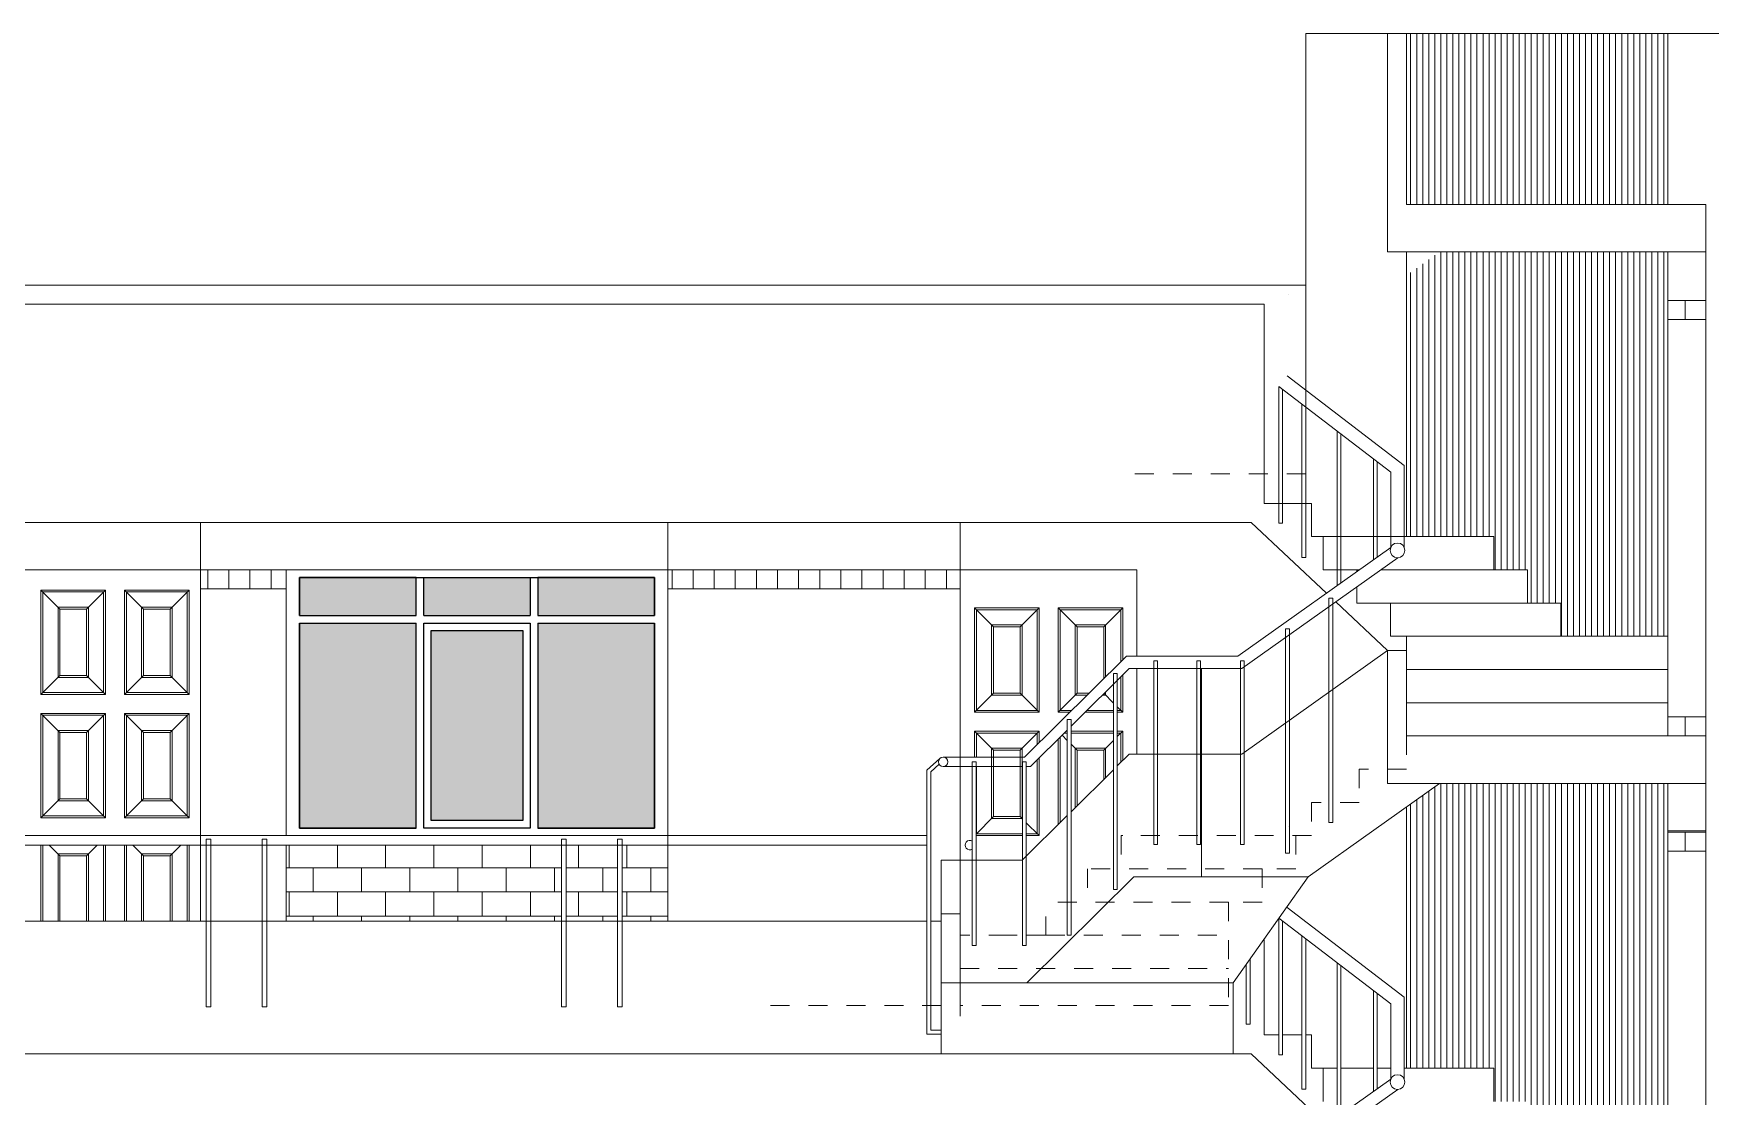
# Model space of a CAD drawing. Header units: millimetres. Extents: x 2178 to 2304, y 1220 to 1359.
# Drawn here: x 2271.5 to 2280.33, y 1240.53 to 1246.13 of the extents above; entities that cross this region are included whole.
import ezdxf

# ---------------------------------------------------------------- set-up
doc = ezdxf.new("R2010")
doc.units = ezdxf.units.MM
doc.linetypes.add('HIDDEN2', pattern=[0.1875, 0.125, -0.0625])
doc.layers.get('0').update_dxf_attribs({"lineweight": 0})
for name, color, linetype, lineweight in [('Pluma 0.10', 252, 'Continuous', 0), ('PLUMA 7', 10, 'Continuous', 0), ('Proy. Volado', 150, 'HIDDEN2', 5), ('VIDRIOS', 250, 'Continuous', 5)]:
    doc.layers.add(name, color=color, linetype=linetype, lineweight=lineweight)
doc.layers.add('Vidrio', color=150, linetype='Continuous')
pattern_1 = [(90, (1087.046287, -584.65824), (-0.03175, 2e-18), [])]

msp = doc.modelspace()

# ---------------------------------------------------------------- hatches: boundary and pattern name
at = {"layer": 'Pluma 0.10'}
h = msp.add_hatch(dxfattribs=at)
h.set_pattern_fill('LINE', color=256, scale=0.01, angle=90)
h.set_pattern_definition(pattern_1)
h.paths.add_polyline_path([(2280.1045, 1245.2296), (2280.1045, 1246.1296), (2278.7295, 1246.1296), (2278.7295, 1245.2296)])
h = msp.add_hatch(dxfattribs=at)
h.set_pattern_fill('LINE', color=256, scale=0.01, angle=90)
h.set_pattern_definition(pattern_1)
h.paths.add_polyline_path([(2278.7295, 1244.8564), (2278.9029, 1244.9796), (2280.1045, 1244.9796), (2280.1045, 1242.9546), (2279.5423, 1242.9546), (2279.5423, 1243.1296), (2279.3655, 1243.1296), (2279.3655, 1243.3046), (2279.1888, 1243.3046), (2279.1888, 1243.4796), (2278.7295, 1243.4796)])
h = msp.add_hatch(dxfattribs=at)
h.set_pattern_fill('LINE', color=256, scale=0.035, angle=90)
h.set_pattern_definition([(90, (1087.04629, -584.65824), (-0.111125, 7e-18), [])])
h.paths.add_polyline_path([(2280.3045, 1244.7237), (2280.1045, 1244.7237), (2280.1045, 1244.6237), (2280.3045, 1244.6237)])
h.paths.add_polyline_path([(2280.7045, 1244.7237), (2280.3545, 1244.7237), (2280.3545, 1244.6237), (2280.7045, 1244.6237)])
h.paths.add_polyline_path([(2282.1545, 1244.7237), (2281.6045, 1244.7237), (2281.6045, 1244.6237), (2282.1545, 1244.6237)])
h.paths.add_polyline_path([(2286.0045, 1244.7237), (2284.1045, 1244.7237), (2284.1045, 1244.6237), (2286.0045, 1244.6237)])
h = msp.add_hatch(dxfattribs=at)
h.set_pattern_fill('LINE', color=256, scale=0.035, angle=90)
h.set_pattern_definition([(90, (1087.04629, -581.85824), (-0.111125, 7e-18), [])])
h.paths.add_polyline_path([(2261.6995, 1243.3046), (2260.8323, 1243.3046), (2260.7258, 1243.2046), (2261.6995, 1243.2046)])
h.paths.add_polyline_path([(2263.6295, 1243.3046), (2262.6295, 1243.3046), (2262.6295, 1243.2046), (2263.6295, 1243.2046)])
h.paths.add_polyline_path([(2267.9795, 1243.3046), (2266.2295, 1243.3046), (2266.2295, 1243.2046), (2267.9795, 1243.2046)])
h.paths.add_polyline_path([(2272.8295, 1243.3046), (2272.3795, 1243.3046), (2272.3795, 1243.2046), (2272.8295, 1243.2046)])
h.paths.add_polyline_path([(2276.3795, 1243.3046), (2274.8393, 1243.3046), (2274.8393, 1243.2046), (2276.3795, 1243.2046)])
h = msp.add_hatch(dxfattribs=at)
h.set_pattern_fill('LINE', color=256, scale=0.035, angle=90)
h.set_pattern_definition([(90, (1087.04629, -586.85235), (-0.111125, 7e-18), [])])
h.paths.add_polyline_path([(2280.3045, 1242.5296), (2280.1045, 1242.5296), (2280.1045, 1242.4296), (2280.3045, 1242.4296)])
h.paths.add_polyline_path([(2280.7045, 1242.5296), (2280.3545, 1242.5296), (2280.3545, 1242.4296), (2280.7045, 1242.4296)])
h.paths.add_polyline_path([(2282.1545, 1242.5296), (2281.6045, 1242.5296), (2281.6045, 1242.4296), (2282.1545, 1242.4296)])
h.paths.add_polyline_path([(2286.0045, 1242.5296), (2284.1045, 1242.5296), (2284.1045, 1242.4296), (2286.0045, 1242.4296)])
h = msp.add_hatch(dxfattribs=at)
h.set_pattern_fill('LINE', color=256, scale=0.01, angle=90)
h.set_pattern_definition([(90, (1087.046287, -587.45824), (-0.03175, 2e-18), [])])
h.paths.add_polyline_path([(2278.7295, 1242.0564), (2278.9029, 1242.1796), (2280.1045, 1242.1796), (2280.1045, 1240.1546), (2279.5423, 1240.1546), (2279.5423, 1240.3296), (2279.3655, 1240.3296), (2279.3655, 1240.5046), (2279.1888, 1240.5046), (2279.1888, 1240.6796), (2278.7295, 1240.6796)])
h = msp.add_hatch(dxfattribs=at)
h.set_pattern_fill('BRICK', color=256, scale=0.02)
h.set_pattern_definition([(0, (1087.04629, -581.85824), (0, 0.127), []), (90, (1087.04629, -581.85824), (-0.254, 2e-17), [0.127, -0.127]), (90, (1087.17329, -581.85824), (-0.254, 2e-17), [-0.127, 0.127])])
h.paths.add_polyline_path([(2264.4825, 1241.8546), (2263.6295, 1241.8546), (2263.6295, 1241.4546), (2264.4825, 1241.4546)])
h.paths.add_polyline_path([(2264.7766, 1241.8546), (2264.5072, 1241.8546), (2264.5072, 1241.4546), (2264.7766, 1241.4546)])
h.paths.add_polyline_path([(2266.2295, 1241.8546), (2264.8013, 1241.8546), (2264.8013, 1241.4546), (2266.2295, 1241.4546)])
h.paths.add_polyline_path([(2270.3332, 1241.8546), (2269.1295, 1241.8546), (2269.1295, 1241.4546), (2269.5045, 1241.4546), (2270.3332, 1241.4546)])
h.paths.add_polyline_path([(2270.6273, 1241.8546), (2270.3579, 1241.8546), (2270.3579, 1241.4546), (2270.6273, 1241.4546)])
h.paths.add_polyline_path([(2271.0795, 1241.8546), (2270.652, 1241.8546), (2270.652, 1241.4546), (2271.0795, 1241.4546)])
h.paths.add_polyline_path([(2274.2795, 1241.8546), (2272.8295, 1241.8546), (2272.8295, 1241.4546), (2274.2795, 1241.4546)])
h.paths.add_polyline_path([(2274.5736, 1241.8546), (2274.3042, 1241.8546), (2274.3042, 1241.4546), (2274.5736, 1241.4546)])
h.paths.add_polyline_path([(2274.8393, 1241.8546), (2274.5983, 1241.8546), (2274.5983, 1241.4546), (2274.8393, 1241.4546)])
h = msp.add_hatch(dxfattribs=at)
h.set_pattern_fill('LINE', color=256, scale=0.035, angle=90)
h.set_pattern_definition([(90, (1087.04629, -587.45824), (-0.111125, 7e-18), [])])
h.paths.add_polyline_path([(2280.3045, 1241.9237), (2280.1045, 1241.9237), (2280.1045, 1241.8237), (2280.3045, 1241.8237)])
h.paths.add_polyline_path([(2280.7045, 1241.9237), (2280.3545, 1241.9237), (2280.3545, 1241.8237), (2280.7045, 1241.8237)])
h.paths.add_polyline_path([(2282.1545, 1241.9237), (2281.6045, 1241.9237), (2281.6045, 1241.8237), (2282.1545, 1241.8237)])
h.paths.add_polyline_path([(2286.0045, 1241.9237), (2284.1045, 1241.9237), (2284.1045, 1241.8237), (2286.0045, 1241.8237)])
at = {"layer": 'VIDRIOS'}
h = msp.add_hatch(color=256, dxfattribs=at)
h.set_gradient(color1=(157, 154, 158), rotation=45, one_color=1, tint=1, name='HEMISPHERICAL')
h.paths.add_polyline_path([(2273.5138, 1243.0246), (2272.8994, 1243.0246), (2272.8994, 1241.9446), (2273.5138, 1241.9446)])
h.paths.add_polyline_path([(2273.5138, 1243.2646), (2272.8994, 1243.2646), (2272.8994, 1243.0646), (2273.5138, 1243.0646)])
h.paths.add_polyline_path([(2274.1151, 1243.2646), (2273.5538, 1243.2646), (2273.5538, 1243.0646), (2274.1151, 1243.0646)])
h.paths.add_polyline_path([(2274.0751, 1242.9846), (2273.5938, 1242.9846), (2273.5938, 1241.9846), (2274.0751, 1241.9846)])
h.paths.add_polyline_path([(2274.7694, 1243.0246), (2274.1551, 1243.0246), (2274.1551, 1241.9446), (2274.7694, 1241.9446)])
h.paths.add_polyline_path([(2274.7694, 1243.2646), (2274.1551, 1243.2646), (2274.1551, 1243.0646), (2274.7694, 1243.0646)])

# ---------------------------------------------------------------- linework, layer by layer
for points in [[(2278.7295, 1244.9796), (2278.7295, 1243.4796)], [(2280.1045, 1244.9796), (2280.1045, 1242.4296)], [(2280.3045, 1244.9796), (2280.3045, 1242.4296)], [(2277.9795, 1244.7046), (2269.5045, 1244.7046)], [(2277.9795, 1244.7046), (2277.9795, 1243.6546)], [(2278.7175, 1243.8546), (2278.1001, 1244.327)], [(2278.646, 1243.8192), (2278.0567, 1244.2702)], [(2278.0569, 1244.27), (2278.0569, 1243.55), (2278.0769, 1243.55), (2278.0769, 1244.2547)], [(2278.1783, 1244.1772), (2278.1783, 1243.3693), (2278.1983, 1243.3693), (2278.1983, 1244.1619)], [(2278.3634, 1244.0355), (2278.3634, 1243.221)], [(2278.3834, 1243.2352), (2278.3834, 1244.0202)], [(2278.5549, 1243.889), (2278.5549, 1243.357)], [(2278.5749, 1243.3712), (2278.5749, 1243.8737)], [(2278.646, 1243.4217), (2278.646, 1243.8192)], [(2278.7175, 1243.4217), (2278.7175, 1243.8546)], [(2277.9795, 1243.6546), (2278.2295, 1243.6546)], [(2278.2295, 1243.6546), (2278.2295, 1243.4796)], [(2277.9103, 1243.5546), (2269.5045, 1243.5546)], [(2272.3795, 1243.5546), (2272.3795, 1241.4546)], [(2274.8393, 1243.5546), (2274.8393, 1241.4546)], [(2278.3078, 1243.1815), (2277.9103, 1243.5546)], [(2278.2295, 1243.4796), (2279.1888, 1243.4796)], [(2278.2907, 1243.3046), (2278.2907, 1243.4796)], [(2278.2907, 1243.4796), (2278.2907, 1243.3046)], [(2279.1888, 1243.4796), (2279.1888, 1243.3046)], [(2277.8409, 1242.8498), (2278.646, 1243.4217)], [(2277.8619, 1242.7842), (2278.684, 1243.3683)], [(2272.3795, 1243.3046), (2272.3795, 1241.9046)], [(2272.8295, 1243.3046), (2272.8295, 1241.9046)], [(2274.8393, 1243.3046), (2274.8393, 1241.9046)], [(2278.2907, 1243.3046), (2278.4811, 1243.3046)], [(2278.4675, 1243.2949), (2278.4675, 1243.3046)], [(2278.5943, 1243.3046), (2279.3655, 1243.3046)], [(2279.3655, 1243.3046), (2279.3655, 1243.1296)], [(2278.4675, 1243.1296), (2278.4675, 1243.2145)], [(2278.3206, 1242.1218), (2278.3206, 1243.1499)], [(2278.3406, 1242.1218), (2278.3406, 1243.1552)], [(2278.6295, 1242.8796), (2278.3566, 1243.1357)], [(2278.4675, 1243.1296), (2279.5423, 1243.1296)], [(2278.6443, 1242.9546), (2278.6443, 1243.1296)], [(2279.5423, 1243.1296), (2279.5423, 1242.9546)], [(2278.6443, 1242.9546), (2280.1045, 1242.9546)], [(2278.7295, 1242.8796), (2278.7295, 1242.9546)], [(2276.2893, 1242.3181), (2276.7168, 1242.3181), (2277.2538, 1242.8498), (2277.8409, 1242.8498)], [(2277.8619, 1242.3342), (2278.6295, 1242.8796)], [(2276.9627, 1242.4805), (2277.2691, 1242.7842)], [(2277.2691, 1242.7842), (2277.8619, 1242.7842)], [(2277.6496, 1242.7842), (2277.6496, 1241.6884)], [(2278.7295, 1242.7796), (2280.1045, 1242.7796)], [(2278.7295, 1242.6046), (2280.1045, 1242.6046)], [(2276.7485, 1242.2681), (2276.9427, 1242.4607)], [(2276.2038, 1242.2488), (2276.2724, 1242.3116)], [(2277.2062, 1242.2718), (2277.2691, 1242.3342)], [(2277.2691, 1242.3342), (2277.8619, 1242.3342)], [(2276.2038, 1241.3267), (2276.2038, 1242.2488)], [(2276.2038, 1242.2488), (2276.2038, 1241.3267)], [(2276.2238, 1242.24), (2276.2679, 1242.2803)], [(2276.2238, 1241.3267), (2276.2238, 1242.24)], [(2276.2893, 1242.2681), (2276.7071, 1242.2681)], [(2276.3795, 1241.7759), (2276.3795, 1242.2681)], [(2276.7271, 1242.2681), (2276.7485, 1242.2681)], [(2276.9627, 1242.0305), (2277.1862, 1242.252)], [(2278.2115, 1241.6884), (2278.9029, 1242.1796)], [(2280.1045, 1242.1796), (2280.1045, 1239.6296)], [(2280.3045, 1242.1796), (2280.3045, 1239.6296)], [(2278.7295, 1242.0564), (2278.7295, 1240.6796)], [(2276.2795, 1241.7759), (2276.7059, 1241.7759), (2276.9427, 1242.0107)], [(2272.3795, 1241.8546), (2272.3795, 1241.4546)], [(2272.8295, 1241.8546), (2272.8295, 1241.4546)], [(2274.8393, 1241.8546), (2274.8393, 1241.4546)], [(2276.2795, 1241.7759), (2276.2795, 1240.7546)], [(2276.2795, 1241.1301), (2276.7295, 1241.1301), (2277.2927, 1241.6884)], [(2277.2927, 1241.6884), (2278.2115, 1241.6884)], [(2278.2115, 1241.6884), (2277.8155, 1241.1301)], [(2278.7175, 1241.0546), (2278.1001, 1241.527)], [(2276.2038, 1241.4546), (2269.5045, 1241.4546)], [(2276.2238, 1241.4546), (2276.2795, 1241.4546)], [(2278.646, 1241.0192), (2278.0567, 1241.4702)], [(2278.0569, 1241.47), (2278.0569, 1240.75), (2278.0769, 1240.75), (2278.0769, 1241.4547)], [(2276.2795, 1240.8592), (2276.2038, 1240.8592), (2276.2038, 1241.3267)], [(2276.2795, 1240.8792), (2276.2238, 1240.8792), (2276.2238, 1241.3267)], [(2277.9795, 1241.3613), (2277.9795, 1240.8546)], [(2278.1783, 1241.3772), (2278.1783, 1240.5693), (2278.1983, 1240.5693), (2278.1983, 1241.3619)], [(2277.8852, 1241.2285), (2277.8852, 1240.9111), (2277.9052, 1240.9111), (2277.9052, 1241.2567)], [(2278.3634, 1241.2355), (2278.3634, 1240.421)], [(2278.3834, 1240.4352), (2278.3834, 1241.2202)], [(2277.8155, 1241.1301), (2277.8155, 1240.7546)], [(2278.5549, 1241.089), (2278.5549, 1240.557)], [(2278.5749, 1240.5712), (2278.5749, 1241.0737)], [(2278.646, 1240.6217), (2278.646, 1241.0192)], [(2278.7175, 1240.6217), (2278.7175, 1241.0546)], [(2277.9795, 1240.8546), (2278.0569, 1240.8546)], [(2278.0769, 1240.8546), (2278.1783, 1240.8546)], [(2278.1983, 1240.8546), (2278.2295, 1240.8546)], [(2278.2295, 1240.8546), (2278.2295, 1240.6796)], [(2277.8155, 1240.7546), (2269.5045, 1240.7546)], [(2277.9103, 1240.7546), (2277.8155, 1240.7546)], [(2278.3078, 1240.3815), (2277.9103, 1240.7546)], [(2277.8409, 1240.0498), (2278.646, 1240.6217)], [(2278.2295, 1240.6796), (2278.3634, 1240.6796)], [(2278.2907, 1240.5046), (2278.2907, 1240.6796)], [(2278.2907, 1240.6796), (2278.2907, 1240.5046)], [(2278.3834, 1240.6796), (2278.5549, 1240.6796)], [(2278.5749, 1240.6796), (2278.646, 1240.6796)], [(2278.7175, 1240.6796), (2279.1888, 1240.6796)], [(2279.1888, 1240.6796), (2279.1888, 1240.5046)], [(2277.8619, 1239.9842), (2278.684, 1240.5683)]]:
    msp.add_lwpolyline(points)
for points in [[(2272.8295, 1243.3046), (2274.8393, 1243.3046), (2274.8393, 1241.9046), (2272.8295, 1241.9046)], [(2278.3406, 1243.1552), (2278.3206, 1243.1552), (2278.3206, 1241.9745), (2278.3406, 1241.9745)], [(2278.1126, 1242.9932), (2278.0926, 1242.9932), (2278.0926, 1241.8125), (2278.1126, 1241.8125)], [(2277.3985, 1241.8583), (2277.4185, 1241.8583), (2277.4185, 1242.8248), (2277.3985, 1242.8248)], [(2277.6242, 1241.8583), (2277.6442, 1241.8583), (2277.6442, 1242.8248), (2277.6242, 1242.8248)], [(2277.854, 1241.8583), (2277.874, 1241.8583), (2277.874, 1242.8248), (2277.854, 1242.8248)], [(2277.1862, 1241.6215), (2277.2062, 1241.6215), (2277.2062, 1242.7578), (2277.1862, 1242.7578)], [(2276.9427, 1241.3804), (2276.9627, 1241.3804), (2276.9627, 1242.5167), (2276.9427, 1242.5167)], [(2276.4425, 1241.3267), (2276.4625, 1241.3267), (2276.4625, 1242.2931), (2276.4425, 1242.2931)], [(2276.7071, 1241.3267), (2276.7271, 1241.3267), (2276.7271, 1242.2931), (2276.7071, 1242.2931)]]:
    msp.add_lwpolyline(points, close=True)
for centre, radius in [((2278.6817, 1243.4069), 0.0387), ((2276.2893, 1242.2931), 0.025), ((2278.6817, 1240.6069), 0.0387)]:
    msp.add_circle(centre, radius)
at = {"layer": 'Pluma 0.10'}
for p, q in [((2278.1062, 1244.7546), (2278.1062, 1244.7546)), ((2278.1062, 1244.7546), (2278.1062, 1244.7546)), ((2277.3095, 1243.3046), (2276.3795, 1243.3046)), ((2276.3795, 1243.3046), (2276.3795, 1240.9546)), ((2277.3095, 1243.3046), (2276.3795, 1243.3046)), ((2276.3795, 1243.3046), (2276.3795, 1241.7759)), ((2277.3095, 1242.8498), (2277.3095, 1243.3046)), ((2277.3095, 1242.8498), (2277.3095, 1243.3046)), ((2271.8786, 1243.1984), (2271.5386, 1243.1984)), ((2271.5386, 1243.1984), (2271.5386, 1242.6484)), ((2271.6386, 1243.0984), (2271.5386, 1243.1984)), ((2271.8786, 1243.1984), (2271.5386, 1243.1984)), ((2271.5386, 1243.1984), (2271.5386, 1242.6484)), ((2271.6386, 1243.0984), (2271.5386, 1243.1984)), ((2271.8686, 1243.1884), (2271.5486, 1243.1884)), ((2271.5486, 1243.1884), (2271.5486, 1242.6584)), ((2271.8686, 1243.1884), (2271.5486, 1243.1884)), ((2271.5486, 1243.1884), (2271.5486, 1242.6584)), ((2271.7786, 1243.0984), (2271.8786, 1243.1984)), ((2271.7786, 1243.0984), (2271.8786, 1243.1984)), ((2271.8686, 1242.6584), (2271.8686, 1243.1884)), ((2271.8686, 1242.6584), (2271.8686, 1243.1884)), ((2271.8786, 1242.6484), (2271.8786, 1243.1984)), ((2271.8786, 1243.1984), (2271.8786, 1243.1984)), ((2271.8786, 1242.6484), (2271.8786, 1243.1984)), ((2271.8786, 1243.1984), (2271.8786, 1243.1984)), ((2272.3186, 1243.1984), (2271.9786, 1243.1984)), ((2271.9786, 1243.1984), (2271.9786, 1242.6484)), ((2272.0786, 1243.0984), (2271.9786, 1243.1984)), ((2272.3186, 1243.1984), (2271.9786, 1243.1984)), ((2271.9786, 1243.1984), (2271.9786, 1242.6484)), ((2272.0786, 1243.0984), (2271.9786, 1243.1984)), ((2272.3086, 1243.1884), (2271.9886, 1243.1884)), ((2271.9886, 1243.1884), (2271.9886, 1242.6584)), ((2272.3086, 1243.1884), (2271.9886, 1243.1884)), ((2271.9886, 1243.1884), (2271.9886, 1242.6584)), ((2272.2186, 1243.0984), (2272.3186, 1243.1984)), ((2272.2186, 1243.0984), (2272.3186, 1243.1984)), ((2272.3086, 1242.6584), (2272.3086, 1243.1884)), ((2272.3086, 1242.6584), (2272.3086, 1243.1884)), ((2272.3186, 1242.6484), (2272.3186, 1243.1984)), ((2272.3186, 1243.1984), (2272.3186, 1243.1984)), ((2272.3186, 1242.6484), (2272.3186, 1243.1984)), ((2272.3186, 1243.1984), (2272.3186, 1243.1984)), ((2271.7886, 1243.1084), (2271.6286, 1243.1084)), ((2271.6286, 1243.1084), (2271.6286, 1242.7384)), ((2271.7886, 1243.1084), (2271.6286, 1243.1084)), ((2271.6286, 1243.1084), (2271.6286, 1242.7384)), ((2271.7786, 1243.0984), (2271.6386, 1243.0984)), ((2271.6386, 1243.0984), (2271.6386, 1242.7484)), ((2271.7786, 1243.0984), (2271.6386, 1243.0984)), ((2271.6386, 1243.0984), (2271.6386, 1242.7484)), ((2271.7786, 1242.7484), (2271.7786, 1243.0984)), ((2271.7786, 1242.7484), (2271.7786, 1243.0984)), ((2271.7886, 1242.7384), (2271.7886, 1243.1084)), ((2271.7886, 1242.7384), (2271.7886, 1243.1084)), ((2272.2286, 1243.1084), (2272.0686, 1243.1084)), ((2272.0686, 1243.1084), (2272.0686, 1242.7384)), ((2272.2286, 1243.1084), (2272.0686, 1243.1084)), ((2272.0686, 1243.1084), (2272.0686, 1242.7384)), ((2272.2186, 1243.0984), (2272.0786, 1243.0984)), ((2272.0786, 1243.0984), (2272.0786, 1242.7484)), ((2272.2186, 1243.0984), (2272.0786, 1243.0984)), ((2272.0786, 1243.0984), (2272.0786, 1242.7484)), ((2272.2186, 1242.7484), (2272.2186, 1243.0984)), ((2272.2186, 1242.7484), (2272.2186, 1243.0984)), ((2272.2286, 1242.7384), (2272.2286, 1243.1084)), ((2272.2286, 1242.7384), (2272.2286, 1243.1084)), ((2276.4545, 1243.1046), (2276.7945, 1243.1046)), ((2276.4545, 1242.5546), (2276.4545, 1243.1046)), ((2276.4545, 1243.1046), (2276.4545, 1243.1046)), ((2276.5545, 1243.0046), (2276.4545, 1243.1046)), ((2276.4545, 1243.1046), (2276.7945, 1243.1046)), ((2276.4545, 1242.5546), (2276.4545, 1243.1046)), ((2276.4545, 1243.1046), (2276.4545, 1243.1046)), ((2276.5545, 1243.0046), (2276.4545, 1243.1046)), ((2276.4645, 1243.0946), (2276.7845, 1243.0946)), ((2276.4645, 1242.5646), (2276.4645, 1243.0946)), ((2276.4645, 1243.0946), (2276.7845, 1243.0946)), ((2276.4645, 1242.5646), (2276.4645, 1243.0946)), ((2276.6945, 1243.0046), (2276.7945, 1243.1046)), ((2276.6945, 1243.0046), (2276.7945, 1243.1046)), ((2276.7845, 1243.0946), (2276.7845, 1242.5646)), ((2276.7845, 1243.0946), (2276.7845, 1242.5646)), ((2276.7945, 1243.1046), (2276.7945, 1242.5546)), ((2276.7945, 1243.1046), (2276.7945, 1242.5546)), ((2276.8945, 1243.1046), (2277.2345, 1243.1046)), ((2276.8945, 1242.5546), (2276.8945, 1243.1046)), ((2276.8945, 1243.1046), (2276.8945, 1243.1046)), ((2276.9945, 1243.0046), (2276.8945, 1243.1046)), ((2276.8945, 1243.1046), (2277.2345, 1243.1046)), ((2276.8945, 1242.5546), (2276.8945, 1243.1046)), ((2276.8945, 1243.1046), (2276.8945, 1243.1046)), ((2276.9945, 1243.0046), (2276.8945, 1243.1046)), ((2276.9045, 1243.0946), (2277.2245, 1243.0946)), ((2276.9045, 1242.5646), (2276.9045, 1243.0946)), ((2276.9045, 1243.0946), (2277.2245, 1243.0946)), ((2276.9045, 1242.5646), (2276.9045, 1243.0946)), ((2277.1345, 1243.0046), (2277.2345, 1243.1046)), ((2277.1345, 1243.0046), (2277.2345, 1243.1046)), ((2277.2245, 1243.0946), (2277.2245, 1242.8207)), ((2277.2245, 1243.0946), (2277.2245, 1242.8207)), ((2277.2345, 1243.1046), (2277.2345, 1242.8306)), ((2277.2345, 1243.1046), (2277.2345, 1242.8306)), ((2276.5445, 1243.0146), (2276.7045, 1243.0146)), ((2276.5445, 1242.6446), (2276.5445, 1243.0146)), ((2276.5445, 1243.0146), (2276.7045, 1243.0146)), ((2276.5445, 1242.6446), (2276.5445, 1243.0146)), ((2276.5545, 1243.0046), (2276.6945, 1243.0046)), ((2276.5545, 1242.6546), (2276.5545, 1243.0046)), ((2276.5545, 1243.0046), (2276.6945, 1243.0046)), ((2276.5545, 1242.6546), (2276.5545, 1243.0046)), ((2276.6945, 1243.0046), (2276.6945, 1242.6546)), ((2276.6945, 1243.0046), (2276.6945, 1242.6546)), ((2276.7045, 1243.0146), (2276.7045, 1242.6446)), ((2276.7045, 1243.0146), (2276.7045, 1242.6446)), ((2276.9845, 1243.0146), (2277.1445, 1243.0146)), ((2276.9845, 1242.6446), (2276.9845, 1243.0146)), ((2276.9845, 1243.0146), (2277.1445, 1243.0146)), ((2276.9845, 1242.6446), (2276.9845, 1243.0146)), ((2276.9945, 1243.0046), (2277.1345, 1243.0046)), ((2276.9945, 1242.6546), (2276.9945, 1243.0046)), ((2276.9945, 1243.0046), (2277.1345, 1243.0046)), ((2276.9945, 1242.6546), (2276.9945, 1243.0046)), ((2277.1345, 1243.0046), (2277.1345, 1242.7316)), ((2277.1345, 1243.0046), (2277.1345, 1242.7316)), ((2277.1445, 1243.0146), (2277.1445, 1242.7415)), ((2277.1445, 1243.0146), (2277.1445, 1242.7415)), ((2271.6386, 1242.7484), (2271.5386, 1242.6484)), ((2271.6386, 1242.7484), (2271.5386, 1242.6484)), ((2271.6286, 1242.7384), (2271.7886, 1242.7384)), ((2271.6286, 1242.7384), (2271.7886, 1242.7384)), ((2271.6386, 1242.7484), (2271.7786, 1242.7484)), ((2271.6386, 1242.7484), (2271.7786, 1242.7484)), ((2271.8786, 1242.6484), (2271.7786, 1242.7484)), ((2271.8786, 1242.6484), (2271.7786, 1242.7484)), ((2272.0786, 1242.7484), (2271.9786, 1242.6484)), ((2272.0786, 1242.7484), (2271.9786, 1242.6484)), ((2272.0686, 1242.7384), (2272.2286, 1242.7384)), ((2272.0686, 1242.7384), (2272.2286, 1242.7384)), ((2272.0786, 1242.7484), (2272.2186, 1242.7484)), ((2272.0786, 1242.7484), (2272.2186, 1242.7484)), ((2272.3186, 1242.6484), (2272.2186, 1242.7484)), ((2272.3186, 1242.6484), (2272.2186, 1242.7484)), ((2277.2245, 1242.74), (2277.2245, 1242.5646)), ((2277.2245, 1242.74), (2277.2245, 1242.5646)), ((2277.2345, 1242.7499), (2277.2345, 1242.5546)), ((2277.2345, 1242.7499), (2277.2345, 1242.5546)), ((2277.3095, 1242.3342), (2277.3095, 1242.7842)), ((2277.3095, 1242.3342), (2277.3095, 1242.7842)), ((2271.5386, 1242.6484), (2271.8786, 1242.6484)), ((2271.5386, 1242.6484), (2271.8786, 1242.6484)), ((2271.5486, 1242.6584), (2271.8686, 1242.6584)), ((2271.5486, 1242.6584), (2271.8686, 1242.6584)), ((2271.9786, 1242.6484), (2272.3186, 1242.6484)), ((2271.9786, 1242.6484), (2272.3186, 1242.6484)), ((2271.9886, 1242.6584), (2272.3086, 1242.6584)), ((2271.9886, 1242.6584), (2272.3086, 1242.6584)), ((2276.4545, 1242.5546), (2276.5545, 1242.6546)), ((2276.4545, 1242.5546), (2276.5545, 1242.6546)), ((2276.6945, 1242.6546), (2276.5545, 1242.6546)), ((2276.6945, 1242.6546), (2276.5545, 1242.6546)), ((2276.6945, 1242.6546), (2276.7945, 1242.5546)), ((2276.6945, 1242.6546), (2276.7945, 1242.5546)), ((2276.8945, 1242.5546), (2276.9945, 1242.6546)), ((2276.8945, 1242.5546), (2276.9945, 1242.6546)), ((2277.0566, 1242.6546), (2276.9945, 1242.6546)), ((2277.0566, 1242.6546), (2276.9945, 1242.6546)), ((2277.1345, 1242.6546), (2277.1862, 1242.6028)), ((2277.1345, 1242.6546), (2277.1862, 1242.6028)), ((2277.1445, 1242.6607), (2277.1445, 1242.6446)), ((2277.1445, 1242.6607), (2277.1445, 1242.6446)), ((2276.7845, 1242.5646), (2276.4645, 1242.5646)), ((2276.7845, 1242.5646), (2276.4645, 1242.5646)), ((2276.7045, 1242.6446), (2276.5445, 1242.6446)), ((2276.7045, 1242.6446), (2276.5445, 1242.6446)), ((2276.9657, 1242.5646), (2276.9045, 1242.5646)), ((2276.9657, 1242.5646), (2276.9045, 1242.5646)), ((2277.0465, 1242.6446), (2276.9845, 1242.6446)), ((2277.0465, 1242.6446), (2276.9845, 1242.6446)), ((2277.1862, 1242.5646), (2277.0476, 1242.5646)), ((2277.1862, 1242.5646), (2277.0476, 1242.5646)), ((2277.1445, 1242.6446), (2277.1283, 1242.6446)), ((2277.1445, 1242.6446), (2277.1283, 1242.6446)), ((2277.2062, 1242.5828), (2277.2345, 1242.5546)), ((2277.2062, 1242.5828), (2277.2345, 1242.5546)), ((2277.2245, 1242.5646), (2277.2062, 1242.5646)), ((2277.2245, 1242.5646), (2277.2062, 1242.5646)), ((2271.8786, 1242.5484), (2271.5386, 1242.5484)), ((2271.5386, 1242.5484), (2271.5386, 1241.9984)), ((2271.6386, 1242.4484), (2271.5386, 1242.5484)), ((2271.8786, 1242.5484), (2271.5386, 1242.5484)), ((2271.5386, 1242.5484), (2271.5386, 1241.9984)), ((2271.6386, 1242.4484), (2271.5386, 1242.5484)), ((2271.8686, 1242.5384), (2271.5486, 1242.5384)), ((2271.5486, 1242.5384), (2271.5486, 1242.0084)), ((2271.8686, 1242.5384), (2271.5486, 1242.5384)), ((2271.5486, 1242.5384), (2271.5486, 1242.0084)), ((2271.7786, 1242.4484), (2271.8786, 1242.5484)), ((2271.7786, 1242.4484), (2271.8786, 1242.5484)), ((2271.8686, 1242.0084), (2271.8686, 1242.5384)), ((2271.8686, 1242.0084), (2271.8686, 1242.5384)), ((2271.8786, 1241.9984), (2271.8786, 1242.5484)), ((2271.8786, 1242.5484), (2271.8786, 1242.5484)), ((2271.8786, 1241.9984), (2271.8786, 1242.5484)), ((2271.8786, 1242.5484), (2271.8786, 1242.5484)), ((2272.3186, 1242.5484), (2271.9786, 1242.5484)), ((2271.9786, 1242.5484), (2271.9786, 1241.9984)), ((2272.0786, 1242.4484), (2271.9786, 1242.5484)), ((2272.3186, 1242.5484), (2271.9786, 1242.5484)), ((2271.9786, 1242.5484), (2271.9786, 1241.9984)), ((2272.0786, 1242.4484), (2271.9786, 1242.5484)), ((2272.3086, 1242.5384), (2271.9886, 1242.5384)), ((2271.9886, 1242.5384), (2271.9886, 1242.0084)), ((2272.3086, 1242.5384), (2271.9886, 1242.5384)), ((2271.9886, 1242.5384), (2271.9886, 1242.0084)), ((2272.2186, 1242.4484), (2272.3186, 1242.5484)), ((2272.2186, 1242.4484), (2272.3186, 1242.5484)), ((2272.3086, 1242.0084), (2272.3086, 1242.5384)), ((2272.3086, 1242.0084), (2272.3086, 1242.5384)), ((2272.3186, 1241.9984), (2272.3186, 1242.5484)), ((2272.3186, 1242.5484), (2272.3186, 1242.5484)), ((2272.3186, 1241.9984), (2272.3186, 1242.5484)), ((2272.3186, 1242.5484), (2272.3186, 1242.5484)), ((2276.7945, 1242.5546), (2276.4545, 1242.5546)), ((2276.7945, 1242.5546), (2276.4545, 1242.5546)), ((2276.9556, 1242.5546), (2276.8945, 1242.5546)), ((2276.9556, 1242.5546), (2276.8945, 1242.5546)), ((2277.1862, 1242.5546), (2277.0375, 1242.5546)), ((2277.1862, 1242.5546), (2277.0375, 1242.5546)), ((2277.2345, 1242.5546), (2277.2062, 1242.5546)), ((2277.2345, 1242.5546), (2277.2062, 1242.5546)), ((2271.7886, 1242.4584), (2271.6286, 1242.4584)), ((2271.6286, 1242.4584), (2271.6286, 1242.0884)), ((2271.7886, 1242.4584), (2271.6286, 1242.4584)), ((2271.6286, 1242.4584), (2271.6286, 1242.0884)), ((2271.7786, 1242.4484), (2271.6386, 1242.4484)), ((2271.6386, 1242.4484), (2271.6386, 1242.0984)), ((2271.7786, 1242.4484), (2271.6386, 1242.4484)), ((2271.6386, 1242.4484), (2271.6386, 1242.0984)), ((2271.7786, 1242.0984), (2271.7786, 1242.4484)), ((2271.7786, 1242.0984), (2271.7786, 1242.4484)), ((2271.7886, 1242.0884), (2271.7886, 1242.4584)), ((2271.7886, 1242.0884), (2271.7886, 1242.4584)), ((2272.2286, 1242.4584), (2272.0686, 1242.4584)), ((2272.0686, 1242.4584), (2272.0686, 1242.0884)), ((2272.2286, 1242.4584), (2272.0686, 1242.4584)), ((2272.0686, 1242.4584), (2272.0686, 1242.0884)), ((2272.2186, 1242.4484), (2272.0786, 1242.4484)), ((2272.0786, 1242.4484), (2272.0786, 1242.0984)), ((2272.2186, 1242.4484), (2272.0786, 1242.4484)), ((2272.0786, 1242.4484), (2272.0786, 1242.0984)), ((2272.2186, 1242.0984), (2272.2186, 1242.4484)), ((2272.2186, 1242.0984), (2272.2186, 1242.4484)), ((2272.2286, 1242.0884), (2272.2286, 1242.4584)), ((2272.2286, 1242.0884), (2272.2286, 1242.4584)), ((2276.4545, 1242.4546), (2276.7945, 1242.4546)), ((2276.4545, 1242.3181), (2276.4545, 1242.4546)), ((2276.4545, 1242.4546), (2276.4545, 1242.4546)), ((2276.5545, 1242.3546), (2276.4545, 1242.4546)), ((2276.4545, 1242.4546), (2276.7945, 1242.4546)), ((2276.4545, 1242.3181), (2276.4545, 1242.4546)), ((2276.4545, 1242.4546), (2276.4545, 1242.4546)), ((2276.5545, 1242.3546), (2276.4545, 1242.4546)), ((2276.4645, 1242.4446), (2276.7845, 1242.4446)), ((2276.4645, 1242.3181), (2276.4645, 1242.4446)), ((2276.4645, 1242.4446), (2276.7845, 1242.4446)), ((2276.4645, 1242.3181), (2276.4645, 1242.4446)), ((2276.6945, 1242.3546), (2276.7945, 1242.4546)), ((2276.6945, 1242.3546), (2276.7945, 1242.4546)), ((2276.7845, 1242.4446), (2276.7845, 1242.3852)), ((2276.7845, 1242.4446), (2276.7845, 1242.3852)), ((2276.7945, 1242.4546), (2276.7945, 1242.3951)), ((2276.7945, 1242.4546), (2276.7945, 1242.3951)), ((2276.8945, 1241.9629), (2276.8945, 1242.4129)), ((2276.8945, 1241.9629), (2276.8945, 1242.4129)), ((2276.9045, 1241.9728), (2276.9045, 1242.4228)), ((2276.9045, 1241.9728), (2276.9045, 1242.4228)), ((2276.9427, 1242.4064), (2276.9155, 1242.4336)), ((2276.9427, 1242.4064), (2276.9155, 1242.4336)), ((2276.9265, 1242.4446), (2276.9427, 1242.4446)), ((2276.9265, 1242.4446), (2276.9427, 1242.4446)), ((2276.9366, 1242.4546), (2276.9427, 1242.4546)), ((2276.9366, 1242.4546), (2276.9427, 1242.4546)), ((2276.9627, 1242.4546), (2277.1862, 1242.4546)), ((2276.9627, 1242.4546), (2277.1862, 1242.4546)), ((2276.9627, 1242.4446), (2277.1862, 1242.4446)), ((2276.9627, 1242.4446), (2277.1862, 1242.4446)), ((2276.9945, 1242.3546), (2276.9627, 1242.3864)), ((2276.9945, 1242.3546), (2276.9627, 1242.3864)), ((2277.1345, 1242.3546), (2277.1862, 1242.4063)), ((2277.1345, 1242.3546), (2277.1862, 1242.4063)), ((2277.2062, 1242.4546), (2277.2345, 1242.4546)), ((2277.2062, 1242.4263), (2277.2345, 1242.4546)), ((2277.2062, 1242.4546), (2277.2345, 1242.4546)), ((2277.2062, 1242.4263), (2277.2345, 1242.4546)), ((2277.2062, 1242.4446), (2277.2245, 1242.4446)), ((2277.2062, 1242.4446), (2277.2245, 1242.4446)), ((2277.2245, 1242.4446), (2277.2245, 1242.29)), ((2277.2245, 1242.4446), (2277.2245, 1242.29)), ((2277.2345, 1242.4546), (2277.2345, 1242.2999)), ((2277.2345, 1242.4546), (2277.2345, 1242.2999)), ((2276.5445, 1242.3646), (2276.7045, 1242.3646)), ((2276.5445, 1241.9946), (2276.5445, 1242.3646)), ((2276.5445, 1242.3646), (2276.7045, 1242.3646)), ((2276.5445, 1241.9946), (2276.5445, 1242.3646)), ((2276.5545, 1242.3546), (2276.6945, 1242.3546)), ((2276.5545, 1242.0046), (2276.5545, 1242.3546)), ((2276.5545, 1242.3546), (2276.6945, 1242.3546)), ((2276.5545, 1242.0046), (2276.5545, 1242.3546)), ((2276.6945, 1242.3546), (2276.6945, 1242.0046)), ((2276.6945, 1242.3546), (2276.6945, 1242.0046)), ((2276.7045, 1242.3646), (2276.7045, 1241.9946)), ((2276.7045, 1242.3646), (2276.7045, 1241.9946)), ((2276.7845, 1242.3038), (2276.7845, 1241.9146)), ((2276.7845, 1242.3038), (2276.7845, 1241.9146)), ((2276.7945, 1242.3137), (2276.7945, 1241.9046)), ((2276.7945, 1242.3137), (2276.7945, 1241.9046)), ((2276.9845, 1242.3646), (2277.1445, 1242.3646)), ((2276.9845, 1242.0521), (2276.9845, 1242.3646)), ((2276.9845, 1242.3646), (2277.1445, 1242.3646)), ((2276.9845, 1242.0521), (2276.9845, 1242.3646)), ((2276.9945, 1242.3546), (2277.1345, 1242.3546)), ((2276.9945, 1242.062), (2276.9945, 1242.3546)), ((2276.9945, 1242.3546), (2277.1345, 1242.3546)), ((2276.9945, 1242.062), (2276.9945, 1242.3546)), ((2277.1345, 1242.3546), (2277.1345, 1242.2007)), ((2277.1345, 1242.3546), (2277.1345, 1242.2007)), ((2277.1445, 1242.3646), (2277.1445, 1242.2107)), ((2277.1445, 1242.3646), (2277.1445, 1242.2107)), ((2276.4645, 1241.9146), (2276.4645, 1242.2681)), ((2276.4645, 1241.9146), (2276.4645, 1242.2681)), ((2271.6386, 1242.0984), (2271.5386, 1241.9984)), ((2271.6386, 1242.0984), (2271.5386, 1241.9984)), ((2271.6286, 1242.0884), (2271.7886, 1242.0884)), ((2271.6286, 1242.0884), (2271.7886, 1242.0884)), ((2271.6386, 1242.0984), (2271.7786, 1242.0984)), ((2271.6386, 1242.0984), (2271.7786, 1242.0984)), ((2271.8786, 1241.9984), (2271.7786, 1242.0984)), ((2271.8786, 1241.9984), (2271.7786, 1242.0984)), ((2272.0786, 1242.0984), (2271.9786, 1241.9984)), ((2272.0786, 1242.0984), (2271.9786, 1241.9984)), ((2272.0686, 1242.0884), (2272.2286, 1242.0884)), ((2272.0686, 1242.0884), (2272.2286, 1242.0884)), ((2272.0786, 1242.0984), (2272.2186, 1242.0984)), ((2272.0786, 1242.0984), (2272.2186, 1242.0984)), ((2272.3186, 1241.9984), (2272.2186, 1242.0984)), ((2272.3186, 1241.9984), (2272.2186, 1242.0984)), ((2271.5386, 1241.9984), (2271.8786, 1241.9984)), ((2271.5386, 1241.9984), (2271.8786, 1241.9984)), ((2271.5486, 1242.0084), (2271.8686, 1242.0084)), ((2271.5486, 1242.0084), (2271.8686, 1242.0084)), ((2271.9786, 1241.9984), (2272.3186, 1241.9984)), ((2271.9786, 1241.9984), (2272.3186, 1241.9984)), ((2271.9886, 1242.0084), (2272.3086, 1242.0084)), ((2271.9886, 1242.0084), (2272.3086, 1242.0084)), ((2276.4625, 1241.9125), (2276.5545, 1242.0046)), ((2276.4625, 1241.9125), (2276.5545, 1242.0046)), ((2276.7045, 1241.9946), (2276.5445, 1241.9946)), ((2276.7045, 1241.9946), (2276.5445, 1241.9946)), ((2276.6945, 1242.0046), (2276.5545, 1242.0046)), ((2276.6945, 1242.0046), (2276.5545, 1242.0046)), ((2276.6945, 1242.0046), (2276.7071, 1241.992)), ((2276.6945, 1242.0046), (2276.7071, 1241.992)), ((2276.7271, 1241.972), (2276.7945, 1241.9046)), ((2276.7271, 1241.972), (2276.7945, 1241.9046)), ((2278.1062, 1241.9546), (2278.1062, 1241.9546)), ((2278.1062, 1241.9546), (2278.1062, 1241.9546)), ((2271.5386, 1241.8546), (2271.5386, 1241.4546)), ((2271.5386, 1241.8546), (2271.5386, 1241.4546)), ((2271.5486, 1241.8546), (2271.5486, 1241.4546)), ((2271.5486, 1241.8546), (2271.5486, 1241.4546)), ((2271.6386, 1241.7984), (2271.5825, 1241.8546)), ((2271.6386, 1241.7984), (2271.5825, 1241.8546)), ((2271.7786, 1241.7984), (2271.8348, 1241.8546)), ((2271.7786, 1241.7984), (2271.8348, 1241.8546)), ((2271.8686, 1241.4546), (2271.8686, 1241.8546)), ((2271.8686, 1241.4546), (2271.8686, 1241.8546)), ((2271.8786, 1241.4546), (2271.8786, 1241.8546)), ((2271.8786, 1241.4546), (2271.8786, 1241.8546)), ((2271.9786, 1241.8546), (2271.9786, 1241.4546)), ((2271.9786, 1241.8546), (2271.9786, 1241.4546)), ((2271.9886, 1241.8546), (2271.9886, 1241.4546)), ((2271.9886, 1241.8546), (2271.9886, 1241.4546)), ((2272.0786, 1241.7984), (2272.0225, 1241.8546)), ((2272.0786, 1241.7984), (2272.0225, 1241.8546)), ((2272.2186, 1241.7984), (2272.2748, 1241.8546)), ((2272.2186, 1241.7984), (2272.2748, 1241.8546)), ((2272.3086, 1241.4546), (2272.3086, 1241.8546)), ((2272.3086, 1241.4546), (2272.3086, 1241.8546)), ((2272.3186, 1241.4546), (2272.3186, 1241.8546)), ((2272.3186, 1241.4546), (2272.3186, 1241.8546)), ((2276.7071, 1241.9046), (2276.4625, 1241.9046)), ((2276.7071, 1241.9046), (2276.4625, 1241.9046)), ((2276.7071, 1241.9146), (2276.4645, 1241.9146)), ((2276.7071, 1241.9146), (2276.4645, 1241.9146)), ((2276.7845, 1241.9146), (2276.7271, 1241.9146)), ((2276.7845, 1241.9146), (2276.7271, 1241.9146)), ((2276.7945, 1241.9046), (2276.7271, 1241.9046)), ((2276.7945, 1241.9046), (2276.7271, 1241.9046)), ((2277.2345, 1241.9046), (2277.2266, 1241.9046)), ((2277.2345, 1241.9046), (2277.2266, 1241.9046)), ((2271.7886, 1241.8084), (2271.6286, 1241.8084)), ((2271.6286, 1241.8084), (2271.6286, 1241.4546)), ((2271.7886, 1241.8084), (2271.6286, 1241.8084)), ((2271.6286, 1241.8084), (2271.6286, 1241.4546)), ((2271.7786, 1241.7984), (2271.6386, 1241.7984)), ((2271.6386, 1241.7984), (2271.6386, 1241.4546)), ((2271.7786, 1241.7984), (2271.6386, 1241.7984)), ((2271.6386, 1241.7984), (2271.6386, 1241.4546)), ((2271.7786, 1241.4546), (2271.7786, 1241.7984)), ((2271.7786, 1241.4546), (2271.7786, 1241.7984)), ((2271.7886, 1241.4546), (2271.7886, 1241.8084)), ((2271.7886, 1241.4546), (2271.7886, 1241.8084)), ((2272.2286, 1241.8084), (2272.0686, 1241.8084)), ((2272.0686, 1241.8084), (2272.0686, 1241.4546)), ((2272.2286, 1241.8084), (2272.0686, 1241.8084)), ((2272.0686, 1241.8084), (2272.0686, 1241.4546)), ((2272.2186, 1241.7984), (2272.0786, 1241.7984)), ((2272.0786, 1241.7984), (2272.0786, 1241.4546)), ((2272.2186, 1241.7984), (2272.0786, 1241.7984)), ((2272.0786, 1241.7984), (2272.0786, 1241.4546)), ((2272.2186, 1241.4546), (2272.2186, 1241.7984)), ((2272.2186, 1241.4546), (2272.2186, 1241.7984)), ((2272.2286, 1241.4546), (2272.2286, 1241.8084)), ((2272.2286, 1241.4546), (2272.2286, 1241.8084))]:
    msp.add_line(p, q, dxfattribs=at)
for points in [[(2278.1983, 1243.8097), (2278.1983, 1246.1296)], [(2278.1983, 1246.1296), (2278.5613, 1246.1296), (2278.6295, 1246.1296)], [(2278.7295, 1246.1296), (2290.1795, 1246.1296)], [(2280.1045, 1246.1296), (2280.1045, 1245.2296)], [(2278.1983, 1244.8046), (2269.5045, 1244.8046)], [(2280.1045, 1244.7237), (2280.3045, 1244.7237)], [(2280.1045, 1244.6237), (2280.3045, 1244.6237)], [(2276.3795, 1242.3181), (2276.3795, 1243.5546)], [(2260.8323, 1243.3046), (2276.3795, 1243.3046)], [(2272.8295, 1243.2046), (2272.3795, 1243.2046)], [(2276.3795, 1243.2046), (2274.8393, 1243.2046)], [(2280.1045, 1242.5296), (2280.3045, 1242.5296)], [(2280.1045, 1242.4296), (2280.3045, 1242.4296)], [(2262.8052, 1241.9046), (2276.2038, 1241.9046)], [(2268.7978, 1241.8546), (2276.2038, 1241.8546)], [(2280.1045, 1241.9296), (2280.3045, 1241.9296)], [(2280.1045, 1241.9237), (2280.3045, 1241.9237)], [(2280.1045, 1241.8237), (2280.3045, 1241.8237)], [(2277.8155, 1241.1301), (2276.7295, 1241.1301)]]:
    msp.add_lwpolyline(points, dxfattribs=at)
for points in [[(2272.4092, 1241.8857), (2272.4339, 1241.8857), (2272.4339, 1241.0021), (2272.4092, 1241.0021)], [(2272.7033, 1241.8857), (2272.728, 1241.8857), (2272.728, 1241.0021), (2272.7033, 1241.0021)], [(2274.2795, 1241.8857), (2274.3042, 1241.8857), (2274.3042, 1241.0021), (2274.2795, 1241.0021)], [(2274.5736, 1241.8857), (2274.5983, 1241.8857), (2274.5983, 1241.0021), (2274.5736, 1241.0021)]]:
    msp.add_lwpolyline(points, close=True, dxfattribs=at)
msp.add_arc((2276.4295, 1241.8546), 0.025, 58.7448, 301.2552, dxfattribs=at)
msp.add_arc((2276.4295, 1241.8546), 0.025, 58.7448, 301.2552, dxfattribs=at)
at = {"layer": 'PLUMA 7'}
for points in [[(2278.6295, 1246.1296), (2278.6295, 1244.9796)], [(2278.7295, 1245.2296), (2278.7295, 1246.1296), (2278.6295, 1246.1296)], [(2280.3045, 1245.2296), (2278.7295, 1245.2296)], [(2280.3045, 1245.2296), (2280.3045, 1244.9796)], [(2280.3045, 1244.9796), (2278.6295, 1244.9796)], [(2278.6295, 1242.8796), (2278.6295, 1242.1796)], [(2278.6295, 1242.8796), (2278.7295, 1242.8796)], [(2278.7295, 1242.8796), (2278.7295, 1242.4296)], [(2280.3045, 1242.4296), (2278.7295, 1242.4296)], [(2280.3045, 1242.4296), (2280.3045, 1242.1796)], [(2280.3045, 1242.1796), (2278.6295, 1242.1796)]]:
    msp.add_lwpolyline(points, dxfattribs=at)
at = {"layer": 'Proy. Volado', "ltscale": 0.5}
for points in [[(2278.1983, 1243.8097), (2277.2367, 1243.8097)], [(2278.7295, 1242.4296), (2278.7295, 1242.2546), (2278.4795, 1242.2546), (2278.4795, 1242.0796), (2278.2295, 1242.0796), (2278.2295, 1241.9046), (2278.1458, 1241.9046), (2278.1458, 1241.7296), (2277.969, 1241.7296), (2277.969, 1241.5546), (2277.7922, 1241.5546), (2277.7922, 1241.0097)], [(2278.2295, 1241.9046), (2277.2266, 1241.9046)], [(2277.2266, 1241.9046), (2277.2266, 1241.7296)], [(2276.3795, 1241.3796), (2276.3795, 1241.7913)], [(2277.969, 1241.7296), (2277.0498, 1241.7296)], [(2277.0498, 1241.7296), (2277.0498, 1241.5546)], [(2276.5795, 1241.3796), (2276.8295, 1241.3796), (2276.8295, 1241.5546)], [(2277.7922, 1241.5546), (2276.8295, 1241.5546)], [(2276.3795, 1241.4935), (2276.2795, 1241.4935)], [(2276.8295, 1241.3796), (2276.3795, 1241.3796), (2276.3795, 1241.2046)], [(2276.8295, 1241.3796), (2277.7922, 1241.3796)], [(2276.3795, 1241.2046), (2277.7922, 1241.2046)], [(2277.7922, 1241.0097), (2276.3795, 1241.0097), (2276.3795, 1241.2046)], [(2276.2795, 1241.0097), (2275.3179, 1241.0097)]]:
    msp.add_lwpolyline(points, dxfattribs=at)
at = {"layer": 'Vidrio'}
for p, q in [((2272.8994, 1243.0646), (2273.5138, 1243.0646)), ((2272.8994, 1243.0246), (2273.5138, 1243.0246)), ((2273.5538, 1243.0646), (2274.1151, 1243.0646)), ((2273.5538, 1243.0246), (2274.1151, 1243.0246)), ((2274.1551, 1243.0646), (2274.7694, 1243.0646)), ((2274.1551, 1243.0246), (2274.7694, 1243.0246))]:
    msp.add_line(p, q, dxfattribs=at)
for points in [[(2272.8994, 1243.0646), (2272.8994, 1243.2646), (2274.7694, 1243.2646), (2274.7694, 1243.0646)], [(2272.8994, 1243.2646), (2272.8994, 1243.0646)], [(2273.5138, 1243.0646), (2273.5138, 1243.2646), (2272.8994, 1243.2646)], [(2273.5538, 1243.0646), (2273.5538, 1243.2646), (2273.5538, 1243.2646)], [(2274.1151, 1243.2646), (2274.1151, 1243.0646)], [(2274.1551, 1243.2646), (2274.1551, 1243.0646)], [(2274.7694, 1243.0646), (2274.7694, 1243.2646), (2274.1551, 1243.2646)], [(2273.5138, 1241.9446), (2272.8994, 1241.9446), (2272.8994, 1243.0246)], [(2272.8994, 1243.0246), (2272.8994, 1241.9446)], [(2272.8994, 1241.9446), (2273.5138, 1241.9446), (2273.5138, 1243.0246)], [(2273.5538, 1241.9446), (2273.5538, 1241.9446), (2273.5538, 1243.0246)], [(2274.1151, 1243.0246), (2274.1151, 1241.9446)], [(2274.7694, 1243.0246), (2274.7694, 1241.9446), (2274.1551, 1241.9446)], [(2274.1551, 1243.0246), (2274.1551, 1241.9446)], [(2274.1551, 1241.9446), (2274.7694, 1241.9446), (2274.7694, 1243.0246)], [(2274.1151, 1241.9446), (2273.5538, 1241.9446)]]:
    msp.add_lwpolyline(points, dxfattribs=at)
for points in [[(2273.5538, 1243.0246), (2274.1151, 1243.0246), (2274.1151, 1241.9446), (2273.5538, 1241.9446)], [(2273.5938, 1242.9846), (2274.0751, 1242.9846), (2274.0751, 1241.9846), (2273.5938, 1241.9846)]]:
    msp.add_lwpolyline(points, close=True, dxfattribs=at)

doc.saveas('drawing.dxf')
